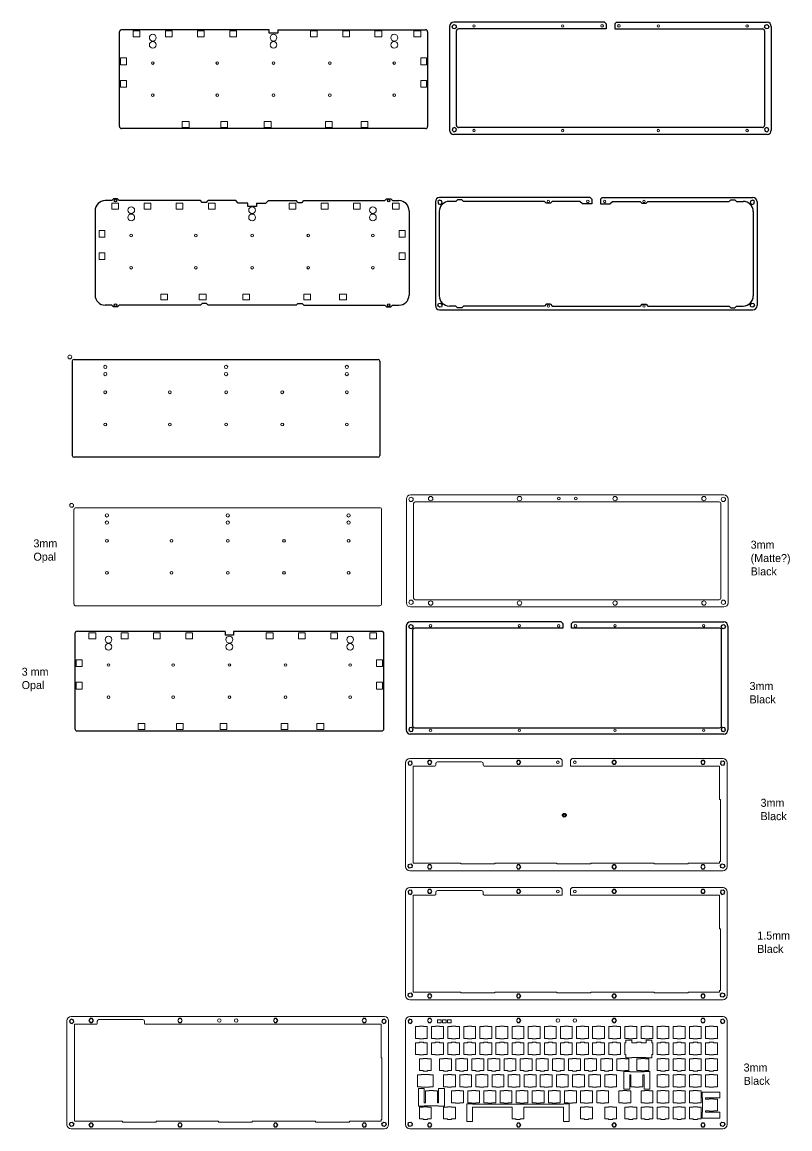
# Model space of a CAD drawing. Header units: millimetres. Extents: x 60 to 3943, y -655 to 1781.
# Drawn here: x 102 to 1010, y 472 to 1781 of the extents above; entities that cross this region are included whole.
import ezdxf

# ---------------------------------------------------------------- set-up
doc = ezdxf.new("R2010")
doc.units = ezdxf.units.MM
doc.header["$MEASUREMENT"] = 0

msp = doc.modelspace()

# ---------------------------------------------------------------- linework, layer by layer
for p, q in [((790.9, 1781.1), (612.7, 1781.1)), ((790.9, 1781.1), (792.9, 1779.1)), ((804.9, 1781.1), (802.9, 1779.1)), ((804.9, 1781.1), (983, 1781.1)), ((217.4, 1657.8), (217.4, 1769.5)), ((394.5, 1772), (219.9, 1772)), ((394.5, 1768), (394.5, 1772)), ((404.5, 1768), (394.5, 1768)), ((404.5, 1772), (579.2, 1772)), ((404.5, 1772), (404.5, 1768)), ((581.7, 1769.5), (581.7, 1657.8)), ((607.7, 1776.1), (607.7, 1653.4)), ((615.7, 1658.9), (615.7, 1770.6)), ((792.9, 1773.1), (618.2, 1773.1)), ((792.9, 1779.1), (792.9, 1773.1)), ((802.9, 1779.1), (802.9, 1773.1)), ((802.9, 1773.1), (977.5, 1773.1)), ((980, 1770.6), (980, 1658.9)), ((988, 1776.1), (988, 1653.4)), ((579.2, 1655.3), (219.9, 1655.3)), ((977.5, 1656.4), (618.2, 1656.4)), ((983, 1648.4), (612.7, 1648.4)), ((210.2, 1572), (208.2, 1570)), ((215.2, 1572), (210.2, 1572)), ((215.2, 1572), (217.2, 1570)), ((533.2, 1572), (531.2, 1570)), ((533.2, 1572), (538.2, 1572)), ((538.2, 1572), (540.2, 1570)), ((774, 1573.6), (595.9, 1573.6)), ((617, 1571.1), (615, 1569.1)), ((622, 1571.1), (617, 1571.1)), ((622, 1571.1), (624, 1569.1)), ((774, 1573.6), (776, 1571.6)), ((776, 1571.6), (776, 1566.1)), ((788, 1573.6), (786, 1571.6)), ((786, 1571.6), (786, 1566.1)), ((788, 1573.6), (966.2, 1573.6)), ((940, 1571.1), (938, 1569.1)), ((940, 1571.1), (945, 1571.1)), ((945, 1571.1), (947, 1569.1)), ((188.5, 1558), (188.5, 1458.4)), ((208.2, 1570), (200.5, 1570)), ((313.2, 1570), (217.2, 1570)), ((315.2, 1568), (313.2, 1570)), ((320.2, 1568), (315.2, 1568)), ((320.2, 1568), (322.2, 1570)), ((354.9, 1570), (322.2, 1570)), ((357.9, 1567), (354.9, 1570)), ((369.2, 1567), (357.9, 1567)), ((369.2, 1563), (369.2, 1567)), ((379.2, 1563), (369.2, 1563)), ((379.2, 1567), (390.4, 1567)), ((379.2, 1567), (379.2, 1563)), ((390.4, 1567), (393.4, 1570)), ((393.4, 1570), (426.2, 1570)), ((428.2, 1568), (426.2, 1570)), ((428.2, 1568), (433.2, 1568)), ((433.2, 1568), (435.2, 1570)), ((435.2, 1570), (531.2, 1570)), ((540.2, 1570), (547.8, 1570)), ((559.8, 1558), (559.8, 1458.4)), ((590.9, 1568.6), (590.9, 1445.9)), ((615, 1569.1), (607.4, 1569.1)), ((720, 1569.1), (624, 1569.1)), ((722, 1567.1), (720, 1569.1)), ((727, 1567.1), (722, 1567.1)), ((727, 1567.1), (729, 1569.1)), ((761.8, 1569.1), (729, 1569.1)), ((764.8, 1566.1), (761.8, 1569.1)), ((776, 1566.1), (764.8, 1566.1)), ((786, 1566.1), (797.3, 1566.1)), ((797.3, 1566.1), (800.3, 1569.1)), ((800.3, 1569.1), (833, 1569.1)), ((835, 1567.1), (833, 1569.1)), ((835, 1567.1), (840, 1567.1)), ((840, 1567.1), (842, 1569.1)), ((842, 1569.1), (938, 1569.1)), ((947, 1569.1), (954.7, 1569.1)), ((971.2, 1568.6), (971.2, 1445.9)), ((595.4, 1557.1), (595.4, 1457.4)), ((966.7, 1557.1), (966.7, 1457.4)), ((208.2, 1446.4), (200.5, 1446.4)), ((210.2, 1444.4), (208.2, 1446.4)), ((215.2, 1444.4), (210.2, 1444.4)), ((215.2, 1444.4), (217.2, 1446.4)), ((313.2, 1446.4), (217.2, 1446.4)), ((315.2, 1448.4), (313.2, 1446.4)), ((320.2, 1448.4), (315.2, 1448.4)), ((320.2, 1448.4), (322.2, 1446.4)), ((426.2, 1446.4), (322.2, 1446.4)), ((428.2, 1448.4), (426.2, 1446.4)), ((428.2, 1448.4), (433.2, 1448.4)), ((433.2, 1448.4), (435.2, 1446.4)), ((435.2, 1446.4), (531.2, 1446.4)), ((533.2, 1444.4), (531.2, 1446.4)), ((533.2, 1444.4), (538.2, 1444.4)), ((538.2, 1444.4), (540.2, 1446.4)), ((540.2, 1446.4), (547.8, 1446.4)), ((595.9, 1440.9), (966.2, 1440.9)), ((615, 1445.4), (607.4, 1445.4)), ((617, 1443.4), (615, 1445.4)), ((622, 1443.4), (617, 1443.4)), ((622, 1443.4), (624, 1445.4)), ((720, 1445.4), (624, 1445.4)), ((722, 1447.4), (720, 1445.4)), ((727, 1447.4), (722, 1447.4)), ((727, 1447.4), (729, 1445.4)), ((729, 1445.4), (833, 1445.4)), ((835, 1447.4), (833, 1445.4)), ((835, 1447.4), (840, 1447.4)), ((840, 1447.4), (842, 1445.4)), ((842, 1445.4), (938, 1445.4)), ((940, 1443.4), (938, 1445.4)), ((940, 1443.4), (945, 1443.4)), ((945, 1443.4), (947, 1445.4)), ((947, 1445.4), (954.7, 1445.4)), ((161.6, 1380.2), (161.6, 1268.6)), ((163.7, 1382.3), (523, 1382.3)), ((525.1, 1380.2), (525.1, 1268.6)), ((523, 1266.5), (163.7, 1266.5)), ((342.3, 1060.7), (167.4, 1060.7)), ((342.3, 1060.7), (342.3, 1056.2)), ((527.2, 1060.7), (352.3, 1060.7)), ((352.3, 1060.7), (352.3, 1056.2)), ((556.5, 1066.8), (556.5, 944.2)), ((739.6, 1071.8), (561.5, 1071.8)), ((564, 1061.8), (564, 949.2)), ((741.6, 1064.3), (566.5, 1064.3)), ((739.6, 1071.8), (741.6, 1069.8)), ((741.6, 1069.8), (741.6, 1064.3)), ((753.6, 1071.8), (751.6, 1069.8)), ((751.6, 1064.3), (751.6, 1069.8)), ((926.8, 1064.3), (751.6, 1064.3)), ((753.6, 1071.8), (931.8, 1071.8)), ((929.3, 949.2), (929.3, 1061.8)), ((936.8, 1066.8), (936.8, 944.2)), ((164.6, 1058), (164.6, 945.8)), ((352.3, 1056.2), (342.3, 1056.2)), ((529.9, 945.8), (529.9, 1058)), ((167.4, 943.1), (527.2, 943.1)), ((566.5, 946.7), (926.8, 946.7)), ((931.8, 939.2), (561.5, 939.2))]:
    msp.add_line(p, q)
at = {"lineweight": 0}
for p, q in [((556.6, 1217.2), (556.6, 1094.6)), ((561.6, 1222.2), (931.9, 1222.2)), ((936.9, 1094.6), (936.9, 1217.2)), ((163.6, 1204.6), (163.6, 1093.1)), ((165.9, 1206.8), (525, 1206.8)), ((527.2, 1204.6), (527.2, 1093.1)), ((565.1, 1211.7), (565.1, 1100.1)), ((567.1, 1213.7), (926.4, 1213.7)), ((928.4, 1211.7), (928.4, 1100.1)), ((165.9, 1090.9), (525, 1090.9)), ((561.6, 1089.6), (931.9, 1089.6)), ((926.4, 1098.1), (567.1, 1098.1)), ((555.6, 905.4), (555.6, 782.7)), ((738.7, 910.4), (560.6, 910.4)), ((591.4, 902.4), (591.4, 904.4)), ((645.4, 906.4), (593.4, 906.4)), ((647.4, 902.4), (647.4, 904.4)), ((740.7, 908.4), (738.7, 910.4)), ((740.7, 901.4), (740.7, 908.4)), ((750.7, 908.4), (752.7, 910.4)), ((750.7, 901.4), (750.7, 908.4)), ((752.7, 910.4), (930.9, 910.4)), ((935.9, 782.7), (935.9, 905.4)), ((564.6, 786.7), (564.6, 901.4)), ((564.6, 901.4), (590.4, 901.4)), ((740.7, 901.4), (648.4, 901.4)), ((750.7, 901.4), (926.9, 901.4)), ((926.9, 861.7), (926.9, 901.4)), ((927.9, 861.7), (926.9, 861.7)), ((927.9, 788.7), (927.9, 861.7)), ((564.6, 786.7), (621.1, 786.7)), ((621.1, 786.7), (621.1, 785.7)), ((621.1, 785.7), (661.1, 785.7)), ((661.1, 785.7), (661.1, 786.7)), ((661.1, 786.7), (734.6, 786.7)), ((734.6, 786.7), (734.6, 785.7)), ((734.6, 785.7), (774.6, 785.7)), ((774.6, 785.7), (774.6, 786.7)), ((774.6, 786.7), (849.6, 786.7)), ((849.6, 786.7), (849.6, 785.7)), ((849.6, 785.7), (889.6, 785.7)), ((889.6, 785.7), (889.6, 786.7)), ((889.6, 786.7), (926.9, 786.7)), ((926.9, 786.7), (926.9, 788.7)), ((926.9, 788.7), (927.9, 788.7)), ((560.6, 777.7), (930.9, 777.7)), ((555.6, 752.7), (555.6, 630.1)), ((738.7, 757.7), (560.6, 757.7)), ((564.6, 634.1), (564.6, 748.7)), ((564.6, 748.7), (590.4, 748.7)), ((591.4, 749.7), (591.4, 752.2)), ((645.4, 754.2), (593.4, 754.2)), ((647.4, 749.7), (647.4, 752.2)), ((740.7, 748.7), (648.4, 748.7)), ((740.7, 755.7), (738.7, 757.7)), ((740.7, 748.7), (740.7, 755.7)), ((750.7, 755.7), (752.7, 757.7)), ((750.7, 748.7), (750.7, 755.7)), ((750.7, 748.7), (926.9, 748.7)), ((752.7, 757.7), (930.9, 757.7)), ((926.9, 709.1), (926.9, 748.7)), ((935.9, 630.1), (935.9, 752.7)), ((927.9, 709.1), (926.9, 709.1)), ((927.9, 636.1), (927.9, 709.1)), ((564.6, 634.1), (621.1, 634.1)), ((621.1, 634.1), (621.1, 633.1)), ((621.1, 633.1), (661.1, 633.1)), ((661.1, 633.1), (661.1, 634.1)), ((661.1, 634.1), (734.6, 634.1)), ((734.6, 634.1), (734.6, 633.1)), ((734.6, 633.1), (774.6, 633.1)), ((774.6, 633.1), (774.6, 634.1)), ((774.6, 634.1), (849.6, 634.1)), ((849.6, 634.1), (849.6, 633.1)), ((849.6, 633.1), (889.6, 633.1)), ((889.6, 633.1), (889.6, 634.1)), ((889.6, 634.1), (926.9, 634.1)), ((926.9, 634.1), (926.9, 636.1)), ((926.9, 636.1), (927.9, 636.1)), ((560.6, 625.1), (930.9, 625.1)), ((160.3, 605.1), (530.6, 605.1)), ((560.6, 605.1), (930.9, 605.1)), ((155.3, 600.1), (155.3, 477.4)), ((164.3, 596.1), (164.3, 481.4)), ((164.3, 596.1), (190.1, 596.1)), ((191.1, 597.1), (191.1, 599.6)), ((245.1, 601.6), (193.1, 601.6)), ((247.1, 597.1), (247.1, 599.6)), ((248.1, 596.1), (526.6, 596.1)), ((526.6, 556.4), (526.6, 596.1)), ((535.6, 600.1), (535.6, 477.4)), ((555.6, 600.1), (555.6, 477.4)), ((935.9, 600.1), (935.9, 477.4)), ((527.6, 556.4), (526.6, 556.4)), ((527.6, 483.4), (527.6, 556.4)), ((762.5, 491.1), (762.5, 490.8)), ((530.6, 472.4), (160.3, 472.4)), ((164.3, 481.4), (220.8, 481.4)), ((220.8, 481.4), (220.8, 480.4)), ((220.8, 480.4), (260.8, 480.4)), ((260.8, 480.4), (260.8, 481.4)), ((260.8, 481.4), (334.3, 481.4)), ((334.3, 481.4), (334.3, 480.4)), ((334.3, 480.4), (374.3, 480.4)), ((374.3, 480.4), (374.3, 481.4)), ((374.3, 481.4), (449.3, 481.4)), ((449.3, 481.4), (449.3, 480.4)), ((449.3, 480.4), (489.3, 480.4)), ((489.3, 480.4), (489.3, 481.4)), ((489.3, 481.4), (526.6, 481.4)), ((526.6, 481.4), (526.6, 483.4)), ((526.6, 483.4), (527.6, 483.4)), ((930.9, 472.4), (560.6, 472.4))]:
    msp.add_line(p, q, dxfattribs=at)
for points in [[(241.5, 1763.8), (233.5, 1763.8), (233.5, 1770.8), (241.5, 1770.8)], [(279.7, 1763.8), (271.7, 1763.8), (271.7, 1770.8), (279.7, 1770.8)], [(317.7, 1763.8), (309.7, 1763.8), (309.7, 1770.8), (317.7, 1770.8)], [(355.9, 1763.8), (347.9, 1763.8), (347.9, 1770.8), (355.9, 1770.8)], [(451.2, 1763.8), (443.2, 1763.8), (443.2, 1770.8), (451.2, 1770.8)], [(489.3, 1763.8), (481.3, 1763.8), (481.3, 1770.8), (489.3, 1770.8)], [(527.4, 1763.8), (519.4, 1763.8), (519.4, 1770.8), (527.4, 1770.8)], [(573.5, 1763.8), (565.5, 1763.8), (565.5, 1770.8), (573.5, 1770.8)], [(225.6, 1738.7), (225.6, 1730.7), (218.6, 1730.7), (218.6, 1738.7)], [(573.5, 1738.7), (573.5, 1730.7), (580.5, 1730.7), (580.5, 1738.7)], [(225.6, 1712.2), (225.6, 1704.2), (218.6, 1704.2), (218.6, 1712.2)], [(573.5, 1712.2), (573.5, 1704.2), (580.5, 1704.2), (580.5, 1712.2)], [(291.7, 1656.5), (299.7, 1656.5), (299.7, 1663.5), (291.7, 1663.5)], [(337.1, 1656.5), (345.1, 1656.5), (345.1, 1663.5), (337.1, 1663.5)], [(388.6, 1656.5), (396.6, 1656.5), (396.6, 1663.5), (388.6, 1663.5)], [(460.8, 1656.5), (468.8, 1656.5), (468.8, 1663.5), (460.8, 1663.5)], [(503.1, 1656.5), (511.1, 1656.5), (511.1, 1663.5), (503.1, 1663.5)], [(216.2, 1559.9), (208.2, 1559.9), (208.2, 1566.9), (216.2, 1566.9)], [(254.4, 1559.9), (246.4, 1559.9), (246.4, 1566.9), (254.4, 1566.9)], [(292.4, 1559.9), (284.4, 1559.9), (284.4, 1566.9), (292.4, 1566.9)], [(330.6, 1559.9), (322.6, 1559.9), (322.6, 1566.9), (330.6, 1566.9)], [(425.9, 1559.9), (417.9, 1559.9), (417.9, 1566.9), (425.9, 1566.9)], [(464, 1559.9), (456, 1559.9), (456, 1566.9), (464, 1566.9)], [(502.1, 1559.9), (494.1, 1559.9), (494.1, 1566.9), (502.1, 1566.9)], [(548.2, 1559.9), (540.2, 1559.9), (540.2, 1566.9), (548.2, 1566.9)], [(200.2, 1534.8), (200.2, 1526.8), (193.2, 1526.8), (193.2, 1534.8)], [(548.1, 1534.8), (548.1, 1526.8), (555.1, 1526.8), (555.1, 1534.8)], [(200.2, 1508.3), (200.2, 1500.3), (193.2, 1500.3), (193.2, 1508.3)], [(548.1, 1508.3), (548.1, 1500.3), (555.1, 1500.3), (555.1, 1508.3)], [(266.3, 1452.6), (274.3, 1452.6), (274.3, 1459.6), (266.3, 1459.6)], [(311.7, 1452.6), (319.7, 1452.6), (319.7, 1459.6), (311.7, 1459.6)], [(363.2, 1452.6), (371.2, 1452.6), (371.2, 1459.6), (363.2, 1459.6)], [(435.4, 1452.6), (443.4, 1452.6), (443.4, 1459.6), (435.4, 1459.6)], [(477.7, 1452.6), (485.7, 1452.6), (485.7, 1459.6), (477.7, 1459.6)], [(189.3, 1052), (181.3, 1052), (181.3, 1059), (189.3, 1059)], [(227.5, 1052), (219.5, 1052), (219.5, 1059), (227.5, 1059)], [(265.5, 1052), (257.5, 1052), (257.5, 1059), (265.5, 1059)], [(303.7, 1052), (295.7, 1052), (295.7, 1059), (303.7, 1059)], [(399, 1052), (391, 1052), (391, 1059), (399, 1059)], [(437.1, 1052), (429.1, 1052), (429.1, 1059), (437.1, 1059)], [(475.2, 1052), (467.2, 1052), (467.2, 1059), (475.2, 1059)], [(521.3, 1052), (513.3, 1052), (513.3, 1059), (521.3, 1059)], [(173.3, 1027), (173.3, 1019), (166.3, 1019), (166.3, 1027)], [(521.2, 1027), (521.2, 1019), (528.2, 1019), (528.2, 1027)], [(173.3, 1000.5), (173.3, 992.5), (166.3, 992.5), (166.3, 1000.5)], [(521.2, 1000.5), (521.2, 992.5), (528.2, 992.5), (528.2, 1000.5)], [(239.4, 944.8), (247.4, 944.8), (247.4, 951.8), (239.4, 951.8)], [(284.8, 944.8), (292.8, 944.8), (292.8, 951.8), (284.8, 951.8)], [(336.3, 944.8), (344.3, 944.8), (344.3, 951.8), (336.3, 951.8)], [(408.5, 944.8), (416.5, 944.8), (416.5, 951.8), (408.5, 951.8)], [(450.8, 944.8), (458.8, 944.8), (458.8, 951.8), (450.8, 951.8)], [(800.9, 903.6), (799.7, 905.9), (800.9, 908.1), (803.5, 908.1), (804.8, 905.9), (803.5, 903.6)], [(800.9, 751), (799.7, 753.2), (800.9, 755.4), (803.5, 755.4), (804.8, 753.2), (803.5, 751)], [(597.7, 601.4), (597.7, 597.9), (593.2, 597.9), (593.2, 601.4)], [(603.6, 601.4), (603.6, 597.9), (599.1, 597.9), (599.1, 601.4)], [(609.5, 601.4), (609.5, 597.9), (605, 597.9), (605, 601.4)], [(846.9, 560.3), (848, 560.3), (848, 574.3), (846.9, 574.3), (846.9, 577.3), (839.9, 577.3), (839.9, 574.3), (838.5, 574.3), (834, 574.3), (834, 574.8), (829, 574.8), (829, 574.3), (824.5, 574.3), (823.1, 574.3), (823.1, 577.3), (816.1, 577.3), (816.1, 574.3), (814.9, 574.3), (814.9, 560.3), (816.1, 560.3), (816.1, 556.3), (823.1, 556.3), (823.1, 556.8), (839.9, 556.8), (839.9, 556.3), (846.9, 556.3)], [(583.9, 536.7), (583.9, 536.2), (588.4, 536.2), (588.4, 522.2), (583.9, 522.2), (583.9, 521.7), (574.2, 521.7), (574.2, 522.2), (569.7, 522.2), (569.7, 536.2), (574.2, 536.2), (574.2, 536.7)], [(813.7, 540.2), (820.7, 540.2), (820.7, 539.7), (837.5, 539.7), (837.5, 540.2), (844.5, 540.2), (844.5, 519.2), (837.5, 519.2), (837.5, 536.2), (836.1, 536.2), (836.1, 522.2), (831.6, 522.2), (831.6, 521.7), (826.6, 521.7), (826.6, 522.2), (822.1, 522.2), (822.1, 536.2), (820.7, 536.2), (820.7, 519.2), (813.7, 519.2)], [(601.6, 499.2), (594.6, 499.2), (594.6, 499.7), (577.8, 499.7), (577.8, 499.2), (570.8, 499.2), (570.8, 520.2), (577.8, 520.2), (577.8, 503.2), (579.2, 503.2), (579.2, 517.2), (583.7, 517.2), (583.7, 517.7), (588.7, 517.7), (588.7, 517.2), (593.2, 517.2), (593.2, 503.2), (594.6, 503.2), (594.6, 520.2), (601.6, 520.2)], [(924.2, 493.6), (919.7, 493.6), (919.7, 493.3), (914.7, 493.3), (914.7, 493.6), (910.2, 493.6), (910.2, 492.2), (927.2, 492.2), (927.2, 485.2), (906.2, 485.2), (906.2, 492.2), (906.7, 492.2), (906.7, 509), (906.2, 509), (906.2, 516), (927.2, 516), (927.2, 509), (910.2, 509), (910.2, 507.6), (914.7, 507.6), (914.7, 507.9), (919.7, 507.9), (919.7, 507.6), (924.2, 507.6), (924.2, 503.1), (924.5, 503.1), (924.5, 498.1), (924.2, 498.1)], [(681.6, 498.1), (634.9, 498.1), (634.9, 481.1), (627.9, 481.1), (627.9, 491.1), (627.9, 502.1), (634.9, 502.1), (634.9, 501.6), (742.2, 501.6), (742.2, 502.1), (749.2, 502.1), (749.2, 491.1), (749.2, 481.1), (742.2, 481.1), (742.2, 498.1), (695.6, 498.1), (695.6, 484.1), (691.1, 484.1), (691.1, 483.6), (686.1, 483.6), (686.1, 484.1), (681.6, 484.1)]]:
    msp.add_lwpolyline(points, close=True, dxfattribs=at)
for points in [[(615.1, 1777.4), (615.7, 1774.9), (613.9, 1773.1), (611.4, 1773.7), (610.7, 1776.3), (612.6, 1778.1), (615.1, 1777.4)], [(984.4, 1773.7), (981.9, 1773.1), (980, 1774.9), (980.7, 1777.4), (983.2, 1778.1), (985, 1776.3), (984.4, 1773.7)], [(611.4, 1655.8), (610.7, 1653.3), (612.6, 1651.4), (615.1, 1652.1), (615.7, 1654.6), (613.9, 1656.4), (611.4, 1655.8)], [(980.7, 1652.1), (983.2, 1651.4), (985, 1653.3), (984.4, 1655.8), (981.9, 1656.4), (980, 1654.6), (980.7, 1652.1)], [(594.5, 1566.2), (597, 1565.6), (598.9, 1567.4), (598.2, 1569.9), (595.7, 1570.6), (593.8, 1568.8), (594.5, 1566.2)], [(963.8, 1569.9), (963.1, 1567.4), (965, 1565.6), (967.5, 1566.2), (968.2, 1568.8), (966.3, 1570.6), (963.8, 1569.9)], [(598.2, 1444.6), (595.7, 1443.9), (593.8, 1445.8), (594.5, 1448.3), (597, 1448.9), (598.9, 1447.1), (598.2, 1444.6)], [(967.5, 1448.3), (968.2, 1445.8), (966.3, 1443.9), (963.8, 1444.6), (963.1, 1447.1), (965, 1448.9), (967.5, 1448.3)], [(563.8, 1068.2), (564.5, 1065.6), (562.6, 1063.8), (560.1, 1064.5), (559.5, 1067), (561.3, 1068.8), (563.8, 1068.2)], [(933.1, 1064.5), (930.6, 1063.8), (928.8, 1065.6), (929.4, 1068.2), (931.9, 1068.8), (933.8, 1067), (933.1, 1064.5)], [(560.1, 946.5), (559.5, 944), (561.3, 942.2), (563.8, 942.8), (564.5, 945.3), (562.6, 947.2), (560.1, 946.5)], [(929.4, 942.8), (931.9, 942.2), (933.8, 944), (933.1, 946.5), (930.6, 947.2), (928.8, 945.3), (929.4, 942.8)], [(559.2, 903), (561.7, 902.4), (563.6, 904.2), (562.9, 906.7), (560.4, 907.4), (558.6, 905.5), (559.2, 903)], [(586.8, 905.9), (585.5, 908.1), (582.9, 908.1), (581.6, 905.9), (582.9, 903.6), (585.5, 903.6), (586.8, 905.9)], [(691.8, 905.9), (690.5, 908.1), (687.9, 908.1), (686.6, 905.9), (687.9, 903.6), (690.5, 903.6), (691.8, 905.9)], [(804.8, 905.9), (803.5, 908.1), (800.9, 908.1), (799.6, 905.9), (800.9, 903.6), (803.5, 903.6), (804.8, 905.9)], [(909.8, 905.9), (908.5, 908.1), (905.9, 908.1), (904.6, 905.9), (905.9, 903.6), (908.5, 903.6), (909.8, 905.9)], [(928.5, 906.7), (927.9, 904.2), (929.7, 902.4), (932.2, 903), (932.9, 905.5), (931, 907.4), (928.5, 906.7)], [(562.9, 781.4), (560.4, 780.7), (558.6, 782.5), (559.2, 785.1), (561.7, 785.7), (563.6, 783.9), (562.9, 781.4)], [(932.2, 785.1), (932.9, 782.5), (931, 780.7), (928.5, 781.4), (927.9, 783.9), (929.7, 785.7), (932.2, 785.1)], [(586.8, 782.2), (585.5, 784.5), (582.9, 784.5), (581.6, 782.2), (582.9, 780), (585.5, 780), (586.8, 782.2)], [(691.8, 782.2), (690.5, 784.5), (687.9, 784.5), (686.6, 782.2), (687.9, 780), (690.5, 780), (691.8, 782.2)], [(804.8, 782.2), (803.5, 784.5), (800.9, 784.5), (799.6, 782.2), (800.9, 780), (803.5, 780), (804.8, 782.2)], [(909.8, 782.2), (908.5, 784.5), (905.9, 784.5), (904.6, 782.2), (905.9, 780), (908.5, 780), (909.8, 782.2)], [(559.2, 750.4), (561.7, 749.7), (563.6, 751.5), (562.9, 754.1), (560.4, 754.7), (558.6, 752.9), (559.2, 750.4)], [(586.8, 753.2), (585.5, 755.5), (582.9, 755.5), (581.6, 753.2), (582.9, 751), (585.5, 751), (586.8, 753.2)], [(691.8, 753.2), (690.5, 755.5), (687.9, 755.5), (686.6, 753.2), (687.9, 751), (690.5, 751), (691.8, 753.2)], [(804.8, 753.2), (803.5, 755.5), (800.9, 755.5), (799.6, 753.2), (800.9, 751), (803.5, 751), (804.8, 753.2)], [(909.8, 753.2), (908.5, 755.5), (905.9, 755.5), (904.6, 753.2), (905.9, 751), (908.5, 751), (909.8, 753.2)], [(928.5, 754.1), (927.9, 751.5), (929.7, 749.7), (932.2, 750.4), (932.9, 752.9), (931, 754.7), (928.5, 754.1)], [(562.9, 628.7), (560.4, 628.1), (558.6, 629.9), (559.2, 632.4), (561.7, 633.1), (563.6, 631.2), (562.9, 628.7)], [(586.8, 629.6), (585.5, 631.8), (582.9, 631.8), (581.6, 629.6), (582.9, 627.3), (585.5, 627.3), (586.8, 629.6)], [(691.8, 629.6), (690.5, 631.8), (687.9, 631.8), (686.6, 629.6), (687.9, 627.3), (690.5, 627.3), (691.8, 629.6)], [(804.8, 629.6), (803.5, 631.8), (800.9, 631.8), (799.6, 629.6), (800.9, 627.3), (803.5, 627.3), (804.8, 629.6)], [(909.8, 629.6), (908.5, 631.8), (905.9, 631.8), (904.6, 629.6), (905.9, 627.3), (908.5, 627.3), (909.8, 629.6)], [(932.2, 632.4), (932.9, 629.9), (931, 628.1), (928.5, 628.7), (927.9, 631.2), (929.7, 633.1), (932.2, 632.4)], [(158.9, 597.7), (161.5, 597.1), (163.3, 598.9), (162.6, 601.4), (160.1, 602.1), (158.3, 600.2), (158.9, 597.7)], [(186.5, 600.6), (185.2, 602.8), (182.6, 602.8), (181.3, 600.6), (182.6, 598.3), (185.2, 598.3), (186.5, 600.6)], [(291.5, 600.6), (290.2, 602.8), (287.6, 602.8), (286.3, 600.6), (287.6, 598.3), (290.2, 598.3), (291.5, 600.6)], [(404.5, 600.6), (403.2, 602.8), (400.6, 602.8), (399.3, 600.6), (400.6, 598.3), (403.2, 598.3), (404.5, 600.6)], [(509.5, 600.6), (508.2, 602.8), (505.6, 602.8), (504.3, 600.6), (505.6, 598.3), (508.2, 598.3), (509.5, 600.6)], [(528.2, 601.4), (527.6, 598.9), (529.4, 597.1), (531.9, 597.7), (532.6, 600.2), (530.8, 602.1), (528.2, 601.4)], [(559.2, 597.7), (561.8, 597.1), (563.6, 598.9), (562.9, 601.4), (560.4, 602.1), (558.6, 600.2), (559.2, 597.7)], [(586.8, 600.6), (585.5, 602.8), (582.9, 602.8), (581.6, 600.6), (582.9, 598.3), (585.5, 598.3), (586.8, 600.6)], [(691.8, 600.6), (690.5, 602.8), (687.9, 602.8), (686.6, 600.6), (687.9, 598.3), (690.5, 598.3), (691.8, 600.6)], [(804.8, 600.6), (803.5, 602.8), (800.9, 602.8), (799.6, 600.6), (800.9, 598.3), (803.5, 598.3), (804.8, 600.6)], [(909.8, 600.6), (908.5, 602.8), (905.9, 602.8), (904.6, 600.6), (905.9, 598.3), (908.5, 598.3), (909.8, 600.6)], [(928.5, 601.4), (927.9, 598.9), (929.7, 597.1), (932.2, 597.7), (932.9, 600.2), (931.1, 602.1), (928.5, 601.4)], [(162.6, 476.1), (160.1, 475.4), (158.3, 477.2), (158.9, 479.8), (161.5, 480.4), (163.3, 478.6), (162.6, 476.1)], [(186.5, 476.9), (185.2, 479.2), (182.6, 479.2), (181.3, 476.9), (182.6, 474.7), (185.2, 474.7), (186.5, 476.9)], [(291.5, 476.9), (290.2, 479.2), (287.6, 479.2), (286.3, 476.9), (287.6, 474.7), (290.2, 474.7), (291.5, 476.9)], [(404.5, 476.9), (403.2, 479.2), (400.6, 479.2), (399.3, 476.9), (400.6, 474.7), (403.2, 474.7), (404.5, 476.9)], [(509.5, 476.9), (508.2, 479.2), (505.6, 479.2), (504.3, 476.9), (505.6, 474.7), (508.2, 474.7), (509.5, 476.9)], [(531.9, 479.8), (532.6, 477.2), (530.8, 475.4), (528.2, 476.1), (527.6, 478.6), (529.4, 480.4), (531.9, 479.8)], [(562.9, 476.1), (560.4, 475.4), (558.6, 477.2), (559.2, 479.8), (561.8, 480.4), (563.6, 478.6), (562.9, 476.1)], [(586.8, 476.9), (585.5, 479.2), (582.9, 479.2), (581.6, 476.9), (582.9, 474.7), (585.5, 474.7), (586.8, 476.9)], [(691.8, 476.9), (690.5, 479.2), (687.9, 479.2), (686.6, 476.9), (687.9, 474.7), (690.5, 474.7), (691.8, 476.9)], [(804.8, 476.9), (803.5, 479.2), (800.9, 479.2), (799.6, 476.9), (800.9, 474.7), (803.5, 474.7), (804.8, 476.9)], [(909.8, 476.9), (908.5, 479.2), (905.9, 479.2), (904.6, 476.9), (905.9, 474.7), (908.5, 474.7), (909.8, 476.9)], [(932.2, 479.8), (932.9, 477.2), (931.1, 475.4), (928.5, 476.1), (927.9, 478.6), (929.7, 480.4), (932.2, 479.8)]]:
    msp.add_lwpolyline(points)
for points in [[(567.3, 593.4), (567.3, 579.4), (571.8, 579.4), (571.8, 578.9), (576.8, 578.9), (576.8, 579.4), (581.3, 579.4), (581.3, 593.4), (576.8, 593.4), (576.8, 593.9), (571.8, 593.9), (571.8, 593.4), (567.3, 593.4)], [(586.3, 593.4), (586.3, 579.4), (590.8, 579.4), (590.8, 578.9), (595.8, 578.9), (595.8, 579.4), (600.3, 579.4), (600.3, 593.4), (595.8, 593.4), (595.8, 593.9), (590.8, 593.9), (590.8, 593.4), (586.3, 593.4)], [(605.4, 593.4), (605.4, 579.4), (609.9, 579.4), (609.9, 578.9), (614.9, 578.9), (614.9, 579.4), (619.4, 579.4), (619.4, 593.4), (614.9, 593.4), (614.9, 593.9), (609.9, 593.9), (609.9, 593.4), (605.4, 593.4)], [(624.4, 593.4), (624.4, 579.4), (628.9, 579.4), (628.9, 578.9), (633.9, 578.9), (633.9, 579.4), (638.4, 579.4), (638.4, 593.4), (633.9, 593.4), (633.9, 593.9), (628.9, 593.9), (628.9, 593.4), (624.4, 593.4)], [(643.5, 593.4), (643.5, 579.4), (648, 579.4), (648, 578.9), (653, 578.9), (653, 579.4), (657.5, 579.4), (657.5, 593.4), (653, 593.4), (653, 593.9), (648, 593.9), (648, 593.4), (643.5, 593.4)], [(662.5, 593.4), (662.5, 579.4), (667, 579.4), (667, 578.9), (672, 578.9), (672, 579.4), (676.5, 579.4), (676.5, 593.4), (672, 593.4), (672, 593.9), (667, 593.9), (667, 593.4), (662.5, 593.4)], [(681.6, 593.4), (681.6, 579.4), (686.1, 579.4), (686.1, 578.9), (691.1, 578.9), (691.1, 579.4), (695.6, 579.4), (695.6, 593.4), (691.1, 593.4), (691.1, 593.9), (686.1, 593.9), (686.1, 593.4), (681.6, 593.4)], [(700.6, 593.4), (700.6, 579.4), (705.1, 579.4), (705.1, 578.9), (710.1, 578.9), (710.1, 579.4), (714.6, 579.4), (714.6, 593.4), (710.1, 593.4), (710.1, 593.9), (705.1, 593.9), (705.1, 593.4), (700.6, 593.4)], [(719.7, 593.4), (719.7, 579.4), (724.2, 579.4), (724.2, 578.9), (729.2, 578.9), (729.2, 579.4), (733.7, 579.4), (733.7, 593.4), (729.2, 593.4), (729.2, 593.9), (724.2, 593.9), (724.2, 593.4), (719.7, 593.4)], [(738.7, 593.4), (738.7, 579.4), (743.2, 579.4), (743.2, 578.9), (748.2, 578.9), (748.2, 579.4), (752.7, 579.4), (752.7, 593.4), (748.2, 593.4), (748.2, 593.9), (743.2, 593.9), (743.2, 593.4), (738.7, 593.4)], [(757.8, 593.4), (757.8, 579.4), (762.3, 579.4), (762.3, 578.9), (767.3, 578.9), (767.3, 579.4), (771.8, 579.4), (771.8, 593.4), (767.3, 593.4), (767.3, 593.9), (762.3, 593.9), (762.3, 593.4), (757.8, 593.4)], [(776.8, 593.4), (776.8, 579.4), (781.3, 579.4), (781.3, 578.9), (786.3, 578.9), (786.3, 579.4), (790.8, 579.4), (790.8, 593.4), (786.3, 593.4), (786.3, 593.9), (781.3, 593.9), (781.3, 593.4), (776.8, 593.4)], [(795.9, 593.4), (795.9, 579.4), (800.4, 579.4), (800.4, 578.9), (805.4, 578.9), (805.4, 579.4), (809.9, 579.4), (809.9, 593.4), (805.4, 593.4), (805.4, 593.9), (800.4, 593.9), (800.4, 593.4), (795.9, 593.4)], [(814.9, 593.4), (814.9, 579.4), (819.4, 579.4), (819.4, 578.9), (824.4, 578.9), (824.4, 579.4), (828.9, 579.4), (828.9, 593.4), (824.4, 593.4), (824.4, 593.9), (819.4, 593.9), (819.4, 593.4), (814.9, 593.4)], [(834, 593.4), (834, 579.4), (838.5, 579.4), (838.5, 578.9), (843.5, 578.9), (843.5, 579.4), (848, 579.4), (848, 593.4), (843.5, 593.4), (843.5, 593.9), (838.5, 593.9), (838.5, 593.4), (834, 593.4)], [(853, 593.4), (853, 579.4), (857.5, 579.4), (857.5, 578.9), (862.5, 578.9), (862.5, 579.4), (867, 579.4), (867, 593.4), (862.5, 593.4), (862.5, 593.9), (857.5, 593.9), (857.5, 593.4), (853, 593.4)], [(872.1, 593.4), (872.1, 579.4), (876.6, 579.4), (876.6, 578.9), (881.6, 578.9), (881.6, 579.4), (886.1, 579.4), (886.1, 593.4), (881.6, 593.4), (881.6, 593.9), (876.6, 593.9), (876.6, 593.4), (872.1, 593.4)], [(891.1, 593.4), (891.1, 579.4), (895.6, 579.4), (895.6, 578.9), (900.6, 578.9), (900.6, 579.4), (905.1, 579.4), (905.1, 593.4), (900.6, 593.4), (900.6, 593.9), (895.6, 593.9), (895.6, 593.4), (891.1, 593.4)], [(910.2, 593.4), (910.2, 579.4), (914.7, 579.4), (914.7, 578.9), (919.7, 578.9), (919.7, 579.4), (924.2, 579.4), (924.2, 593.4), (919.7, 593.4), (919.7, 593.9), (914.7, 593.9), (914.7, 593.4), (910.2, 593.4)], [(567.3, 574.3), (567.3, 560.3), (571.8, 560.3), (571.8, 559.8), (576.8, 559.8), (576.8, 560.3), (581.3, 560.3), (581.3, 574.3), (576.8, 574.3), (576.8, 574.8), (571.8, 574.8), (571.8, 574.3), (567.3, 574.3)], [(586.3, 574.3), (586.3, 560.3), (590.8, 560.3), (590.8, 559.8), (595.8, 559.8), (595.8, 560.3), (600.3, 560.3), (600.3, 574.3), (595.8, 574.3), (595.8, 574.8), (590.8, 574.8), (590.8, 574.3), (586.3, 574.3)], [(605.4, 574.3), (605.4, 560.3), (609.9, 560.3), (609.9, 559.8), (614.9, 559.8), (614.9, 560.3), (619.4, 560.3), (619.4, 574.3), (614.9, 574.3), (614.9, 574.8), (609.9, 574.8), (609.9, 574.3), (605.4, 574.3)], [(624.4, 574.3), (624.4, 560.3), (628.9, 560.3), (628.9, 559.8), (633.9, 559.8), (633.9, 560.3), (638.4, 560.3), (638.4, 574.3), (633.9, 574.3), (633.9, 574.8), (628.9, 574.8), (628.9, 574.3), (624.4, 574.3)], [(643.5, 574.3), (643.5, 560.3), (648, 560.3), (648, 559.8), (653, 559.8), (653, 560.3), (657.5, 560.3), (657.5, 574.3), (653, 574.3), (653, 574.8), (648, 574.8), (648, 574.3), (643.5, 574.3)], [(662.5, 574.3), (662.5, 560.3), (667, 560.3), (667, 559.8), (672, 559.8), (672, 560.3), (676.5, 560.3), (676.5, 574.3), (672, 574.3), (672, 574.8), (667, 574.8), (667, 574.3), (662.5, 574.3)], [(681.6, 574.3), (681.6, 560.3), (686.1, 560.3), (686.1, 559.8), (691.1, 559.8), (691.1, 560.3), (695.6, 560.3), (695.6, 574.3), (691.1, 574.3), (691.1, 574.8), (686.1, 574.8), (686.1, 574.3), (681.6, 574.3)], [(700.6, 574.3), (700.6, 560.3), (705.1, 560.3), (705.1, 559.8), (710.1, 559.8), (710.1, 560.3), (714.6, 560.3), (714.6, 574.3), (710.1, 574.3), (710.1, 574.8), (705.1, 574.8), (705.1, 574.3), (700.6, 574.3)], [(719.7, 574.3), (719.7, 560.3), (724.2, 560.3), (724.2, 559.8), (729.2, 559.8), (729.2, 560.3), (733.7, 560.3), (733.7, 574.3), (729.2, 574.3), (729.2, 574.8), (724.2, 574.8), (724.2, 574.3), (719.7, 574.3)], [(738.7, 574.3), (738.7, 560.3), (743.2, 560.3), (743.2, 559.8), (748.2, 559.8), (748.2, 560.3), (752.7, 560.3), (752.7, 574.3), (748.2, 574.3), (748.2, 574.8), (743.2, 574.8), (743.2, 574.3), (738.7, 574.3)], [(757.8, 574.3), (757.8, 560.3), (762.3, 560.3), (762.3, 559.8), (767.3, 559.8), (767.3, 560.3), (771.8, 560.3), (771.8, 574.3), (767.3, 574.3), (767.3, 574.8), (762.3, 574.8), (762.3, 574.3), (757.8, 574.3)], [(776.8, 574.3), (776.8, 560.3), (781.3, 560.3), (781.3, 559.8), (786.3, 559.8), (786.3, 560.3), (790.8, 560.3), (790.8, 574.3), (786.3, 574.3), (786.3, 574.8), (781.3, 574.8), (781.3, 574.3), (776.8, 574.3)], [(795.9, 574.3), (795.9, 560.3), (800.4, 560.3), (800.4, 559.8), (805.4, 559.8), (805.4, 560.3), (809.9, 560.3), (809.9, 574.3), (805.4, 574.3), (805.4, 574.8), (800.4, 574.8), (800.4, 574.3), (795.9, 574.3)], [(853, 574.3), (853, 560.3), (857.5, 560.3), (857.5, 559.8), (862.5, 559.8), (862.5, 560.3), (867, 560.3), (867, 574.3), (862.5, 574.3), (862.5, 574.8), (857.5, 574.8), (857.5, 574.3), (853, 574.3)], [(872.1, 574.3), (872.1, 560.3), (876.6, 560.3), (876.6, 559.8), (881.6, 559.8), (881.6, 560.3), (886.1, 560.3), (886.1, 574.3), (881.6, 574.3), (881.6, 574.8), (876.6, 574.8), (876.6, 574.3), (872.1, 574.3)], [(891.1, 574.3), (891.1, 560.3), (895.6, 560.3), (895.6, 559.8), (900.6, 559.8), (900.6, 560.3), (905.1, 560.3), (905.1, 574.3), (900.6, 574.3), (900.6, 574.8), (895.6, 574.8), (895.6, 574.3), (891.1, 574.3)], [(910.2, 574.3), (910.2, 560.3), (914.7, 560.3), (914.7, 559.8), (919.7, 559.8), (919.7, 560.3), (924.2, 560.3), (924.2, 574.3), (919.7, 574.3), (919.7, 574.8), (914.7, 574.8), (914.7, 574.3), (910.2, 574.3)], [(572, 555.3), (572, 541.3), (576.5, 541.3), (576.5, 540.8), (581.5, 540.8), (581.5, 541.3), (586, 541.3), (586, 555.3), (581.5, 555.3), (581.5, 555.8), (576.5, 555.8), (576.5, 555.3), (572, 555.3)], [(595.9, 555.3), (595.9, 541.3), (600.4, 541.3), (600.4, 540.8), (605.4, 540.8), (605.4, 541.3), (609.9, 541.3), (609.9, 555.3), (605.4, 555.3), (605.4, 555.8), (600.4, 555.8), (600.4, 555.3), (595.9, 555.3)], [(614.9, 555.3), (614.9, 541.3), (619.4, 541.3), (619.4, 540.8), (624.4, 540.8), (624.4, 541.3), (628.9, 541.3), (628.9, 555.3), (624.4, 555.3), (624.4, 555.8), (619.4, 555.8), (619.4, 555.3), (614.9, 555.3)], [(634, 555.3), (634, 541.3), (638.5, 541.3), (638.5, 540.8), (643.5, 540.8), (643.5, 541.3), (648, 541.3), (648, 555.3), (643.5, 555.3), (643.5, 555.8), (638.5, 555.8), (638.5, 555.3), (634, 555.3)], [(653, 555.3), (653, 541.3), (657.5, 541.3), (657.5, 540.8), (662.5, 540.8), (662.5, 541.3), (667, 541.3), (667, 555.3), (662.5, 555.3), (662.5, 555.8), (657.5, 555.8), (657.5, 555.3), (653, 555.3)], [(672.1, 555.3), (672.1, 541.3), (676.6, 541.3), (676.6, 540.8), (681.6, 540.8), (681.6, 541.3), (686.1, 541.3), (686.1, 555.3), (681.6, 555.3), (681.6, 555.8), (676.6, 555.8), (676.6, 555.3), (672.1, 555.3)], [(691.1, 555.3), (691.1, 541.3), (695.6, 541.3), (695.6, 540.8), (700.6, 540.8), (700.6, 541.3), (705.1, 541.3), (705.1, 555.3), (700.6, 555.3), (700.6, 555.8), (695.6, 555.8), (695.6, 555.3), (691.1, 555.3)], [(710.2, 555.3), (710.2, 541.3), (714.7, 541.3), (714.7, 540.8), (719.7, 540.8), (719.7, 541.3), (724.2, 541.3), (724.2, 555.3), (719.7, 555.3), (719.7, 555.8), (714.7, 555.8), (714.7, 555.3), (710.2, 555.3)], [(729.2, 555.3), (729.2, 541.3), (733.7, 541.3), (733.7, 540.8), (738.7, 540.8), (738.7, 541.3), (743.2, 541.3), (743.2, 555.3), (738.7, 555.3), (738.7, 555.8), (733.7, 555.8), (733.7, 555.3), (729.2, 555.3)], [(748.3, 555.3), (748.3, 541.3), (752.8, 541.3), (752.8, 540.8), (757.8, 540.8), (757.8, 541.3), (762.3, 541.3), (762.3, 555.3), (757.8, 555.3), (757.8, 555.8), (752.8, 555.8), (752.8, 555.3), (748.3, 555.3)], [(767.3, 555.3), (767.3, 541.3), (771.8, 541.3), (771.8, 540.8), (776.8, 540.8), (776.8, 541.3), (781.3, 541.3), (781.3, 555.3), (776.8, 555.3), (776.8, 555.8), (771.8, 555.8), (771.8, 555.3), (767.3, 555.3)], [(786.4, 555.3), (786.4, 541.3), (790.9, 541.3), (790.9, 540.8), (795.9, 540.8), (795.9, 541.3), (800.4, 541.3), (800.4, 555.3), (795.9, 555.3), (795.9, 555.8), (790.9, 555.8), (790.9, 555.3), (786.4, 555.3)], [(819.4, 541.3), (819.4, 555.3), (814.9, 555.3), (814.9, 555.8), (809.9, 555.8), (809.9, 555.3), (805.4, 555.3), (805.4, 541.3), (809.9, 541.3), (809.9, 541), (814.9, 541), (814.9, 541.3), (819.4, 541.3)], [(843.2, 541.3), (843.2, 555.3), (838.7, 555.3), (838.7, 555.8), (833.7, 555.8), (833.7, 555.3), (829.2, 555.3), (829.2, 541.3), (833.7, 541.3), (833.7, 541), (838.7, 541), (838.7, 541.3), (843.2, 541.3)], [(853, 555.3), (853, 541.3), (857.5, 541.3), (857.5, 540.8), (862.5, 540.8), (862.5, 541.3), (867, 541.3), (867, 555.3), (862.5, 555.3), (862.5, 555.8), (857.5, 555.8), (857.5, 555.3), (853, 555.3)], [(872.1, 555.3), (872.1, 541.3), (876.6, 541.3), (876.6, 540.8), (881.6, 540.8), (881.6, 541.3), (886.1, 541.3), (886.1, 555.3), (881.6, 555.3), (881.6, 555.8), (876.6, 555.8), (876.6, 555.3), (872.1, 555.3)], [(891.1, 555.3), (891.1, 541.3), (895.6, 541.3), (895.6, 540.8), (900.6, 540.8), (900.6, 541.3), (905.1, 541.3), (905.1, 555.3), (900.6, 555.3), (900.6, 555.8), (895.6, 555.8), (895.6, 555.3), (891.1, 555.3)], [(910.2, 555.3), (910.2, 541.3), (914.7, 541.3), (914.7, 540.8), (919.7, 540.8), (919.7, 541.3), (924.2, 541.3), (924.2, 555.3), (919.7, 555.3), (919.7, 555.8), (914.7, 555.8), (914.7, 555.3), (910.2, 555.3)], [(600.6, 536.2), (600.6, 522.2), (605.1, 522.2), (605.1, 521.7), (610.1, 521.7), (610.1, 522.2), (614.6, 522.2), (614.6, 536.2), (610.1, 536.2), (610.1, 536.7), (605.1, 536.7), (605.1, 536.2), (600.6, 536.2)], [(619.7, 536.2), (619.7, 522.2), (624.2, 522.2), (624.2, 521.7), (629.2, 521.7), (629.2, 522.2), (633.7, 522.2), (633.7, 536.2), (629.2, 536.2), (629.2, 536.7), (624.2, 536.7), (624.2, 536.2), (619.7, 536.2)], [(638.7, 536.2), (638.7, 522.2), (643.2, 522.2), (643.2, 521.7), (648.2, 521.7), (648.2, 522.2), (652.7, 522.2), (652.7, 536.2), (648.2, 536.2), (648.2, 536.7), (643.2, 536.7), (643.2, 536.2), (638.7, 536.2)], [(657.8, 536.2), (657.8, 522.2), (662.3, 522.2), (662.3, 521.7), (667.3, 521.7), (667.3, 522.2), (671.8, 522.2), (671.8, 536.2), (667.3, 536.2), (667.3, 536.7), (662.3, 536.7), (662.3, 536.2), (657.8, 536.2)], [(676.8, 536.2), (676.8, 522.2), (681.3, 522.2), (681.3, 521.7), (686.3, 521.7), (686.3, 522.2), (690.8, 522.2), (690.8, 536.2), (686.3, 536.2), (686.3, 536.7), (681.3, 536.7), (681.3, 536.2), (676.8, 536.2)], [(695.9, 536.2), (695.9, 522.2), (700.4, 522.2), (700.4, 521.7), (705.4, 521.7), (705.4, 522.2), (709.9, 522.2), (709.9, 536.2), (705.4, 536.2), (705.4, 536.7), (700.4, 536.7), (700.4, 536.2), (695.9, 536.2)], [(714.9, 536.2), (714.9, 522.2), (719.4, 522.2), (719.4, 521.7), (724.4, 521.7), (724.4, 522.2), (728.9, 522.2), (728.9, 536.2), (724.4, 536.2), (724.4, 536.7), (719.4, 536.7), (719.4, 536.2), (714.9, 536.2)], [(734, 536.2), (734, 522.2), (738.5, 522.2), (738.5, 521.7), (743.5, 521.7), (743.5, 522.2), (748, 522.2), (748, 536.2), (743.5, 536.2), (743.5, 536.7), (738.5, 536.7), (738.5, 536.2), (734, 536.2)], [(753, 536.2), (753, 522.2), (757.5, 522.2), (757.5, 521.7), (762.5, 521.7), (762.5, 522.2), (767, 522.2), (767, 536.2), (762.5, 536.2), (762.5, 536.7), (757.5, 536.7), (757.5, 536.2), (753, 536.2)], [(772.1, 536.2), (772.1, 522.2), (776.6, 522.2), (776.6, 521.7), (781.6, 521.7), (781.6, 522.2), (786.1, 522.2), (786.1, 536.2), (781.6, 536.2), (781.6, 536.7), (776.6, 536.7), (776.6, 536.2), (772.1, 536.2)], [(791.1, 536.2), (791.1, 522.2), (795.6, 522.2), (795.6, 521.7), (800.6, 521.7), (800.6, 522.2), (805.1, 522.2), (805.1, 536.2), (800.6, 536.2), (800.6, 536.7), (795.6, 536.7), (795.6, 536.2), (791.1, 536.2)], [(853, 536.2), (853, 522.2), (857.5, 522.2), (857.5, 521.7), (862.5, 521.7), (862.5, 522.2), (867, 522.2), (867, 536.2), (862.5, 536.2), (862.5, 536.7), (857.5, 536.7), (857.5, 536.2), (853, 536.2)], [(872.1, 536.2), (872.1, 522.2), (876.6, 522.2), (876.6, 521.7), (881.6, 521.7), (881.6, 522.2), (886.1, 522.2), (886.1, 536.2), (881.6, 536.2), (881.6, 536.7), (876.6, 536.7), (876.6, 536.2), (872.1, 536.2)], [(891.1, 536.2), (891.1, 522.2), (895.6, 522.2), (895.6, 521.7), (900.6, 521.7), (900.6, 522.2), (905.1, 522.2), (905.1, 536.2), (900.6, 536.2), (900.6, 536.7), (895.6, 536.7), (895.6, 536.2), (891.1, 536.2)], [(910.2, 536.2), (910.2, 522.2), (914.7, 522.2), (914.7, 521.7), (919.7, 521.7), (919.7, 522.2), (924.2, 522.2), (924.2, 536.2), (919.7, 536.2), (919.7, 536.7), (914.7, 536.7), (914.7, 536.2), (910.2, 536.2)], [(610.1, 517.2), (610.1, 503.2), (614.6, 503.2), (614.6, 502.7), (619.6, 502.7), (619.6, 503.2), (624.1, 503.2), (624.1, 517.2), (619.6, 517.2), (619.6, 517.7), (614.6, 517.7), (614.6, 517.2), (610.1, 517.2)], [(629.2, 503.2), (629.2, 517.2), (633.7, 517.2), (633.7, 517.7), (638.7, 517.7), (638.7, 517.2), (643.2, 517.2), (643.2, 503.2), (638.7, 503.2), (638.7, 502.9), (633.7, 502.9), (633.7, 503.2), (629.2, 503.2)], [(648.2, 517.2), (648.2, 503.2), (652.7, 503.2), (652.7, 502.7), (657.7, 502.7), (657.7, 503.2), (662.2, 503.2), (662.2, 517.2), (657.7, 517.2), (657.7, 517.7), (652.7, 517.7), (652.7, 517.2), (648.2, 517.2)], [(667.3, 517.2), (667.3, 503.2), (671.8, 503.2), (671.8, 502.7), (676.8, 502.7), (676.8, 503.2), (681.3, 503.2), (681.3, 517.2), (676.8, 517.2), (676.8, 517.7), (671.8, 517.7), (671.8, 517.2), (667.3, 517.2)], [(686.3, 517.2), (686.3, 503.2), (690.8, 503.2), (690.8, 502.7), (695.8, 502.7), (695.8, 503.2), (700.3, 503.2), (700.3, 517.2), (695.8, 517.2), (695.8, 517.7), (690.8, 517.7), (690.8, 517.2), (686.3, 517.2)], [(705.4, 517.2), (705.4, 503.2), (709.9, 503.2), (709.9, 502.7), (714.9, 502.7), (714.9, 503.2), (719.4, 503.2), (719.4, 517.2), (714.9, 517.2), (714.9, 517.7), (709.9, 517.7), (709.9, 517.2), (705.4, 517.2)], [(724.4, 517.2), (724.4, 503.2), (728.9, 503.2), (728.9, 502.7), (733.9, 502.7), (733.9, 503.2), (738.4, 503.2), (738.4, 517.2), (733.9, 517.2), (733.9, 517.7), (728.9, 517.7), (728.9, 517.2), (724.4, 517.2)], [(743.5, 503.2), (743.5, 517.2), (748, 517.2), (748, 517.7), (753, 517.7), (753, 517.2), (757.5, 517.2), (757.5, 503.2), (753, 503.2), (753, 502.9), (748, 502.9), (748, 503.2), (743.5, 503.2)], [(762.5, 517.2), (762.5, 503.2), (767, 503.2), (767, 502.7), (772, 502.7), (772, 503.2), (776.5, 503.2), (776.5, 517.2), (772, 517.2), (772, 517.7), (767, 517.7), (767, 517.2), (762.5, 517.2)], [(781.6, 517.2), (781.6, 503.2), (786.1, 503.2), (786.1, 502.7), (791.1, 502.7), (791.1, 503.2), (795.6, 503.2), (795.6, 517.2), (791.1, 517.2), (791.1, 517.7), (786.1, 517.7), (786.1, 517.2), (781.6, 517.2)], [(807.8, 517.2), (807.8, 503.2), (812.3, 503.2), (812.3, 502.7), (817.3, 502.7), (817.3, 503.2), (821.8, 503.2), (821.8, 517.2), (817.3, 517.2), (817.3, 517.7), (812.3, 517.7), (812.3, 517.2), (807.8, 517.2)], [(834, 517.2), (834, 503.2), (838.5, 503.2), (838.5, 502.7), (843.5, 502.7), (843.5, 503.2), (848, 503.2), (848, 517.2), (843.5, 517.2), (843.5, 517.7), (838.5, 517.7), (838.5, 517.2), (834, 517.2)], [(853, 517.2), (853, 503.2), (857.5, 503.2), (857.5, 502.7), (862.5, 502.7), (862.5, 503.2), (867, 503.2), (867, 517.2), (862.5, 517.2), (862.5, 517.7), (857.5, 517.7), (857.5, 517.2), (853, 517.2)], [(872.1, 517.2), (872.1, 503.2), (876.6, 503.2), (876.6, 502.7), (881.6, 502.7), (881.6, 503.2), (886.1, 503.2), (886.1, 517.2), (881.6, 517.2), (881.6, 517.7), (876.6, 517.7), (876.6, 517.2), (872.1, 517.2)], [(891.1, 517.2), (891.1, 503.2), (895.6, 503.2), (895.6, 502.7), (900.6, 502.7), (900.6, 503.2), (905.1, 503.2), (905.1, 517.2), (900.6, 517.2), (900.6, 517.7), (895.6, 517.7), (895.6, 517.2), (891.1, 517.2)], [(572, 498.1), (572, 484.1), (576.5, 484.1), (576.5, 483.6), (581.5, 483.6), (581.5, 484.1), (586, 484.1), (586, 498.1), (581.5, 498.1), (581.5, 498.4), (576.5, 498.4), (576.5, 498.1), (572, 498.1)], [(600.6, 498.1), (600.6, 484.1), (605.1, 484.1), (605.1, 483.6), (610.1, 483.6), (610.1, 484.1), (614.6, 484.1), (614.6, 498.1), (610.1, 498.1), (610.1, 498.6), (605.1, 498.6), (605.1, 498.1), (600.6, 498.1)], [(762.5, 498.1), (762.5, 484.1), (767, 484.1), (767, 483.6), (772, 483.6), (772, 484.1), (776.5, 484.1), (776.5, 498.1), (772, 498.1), (772, 498.6), (767, 498.6), (767, 498.1), (762.5, 498.1)], [(791.1, 498.1), (791.1, 484.1), (795.6, 484.1), (795.6, 483.6), (800.6, 483.6), (800.6, 484.1), (805.1, 484.1), (805.1, 498.1), (800.6, 498.1), (800.6, 498.6), (795.6, 498.6), (795.6, 498.1), (791.1, 498.1)], [(814.9, 498.1), (814.9, 484.1), (819.4, 484.1), (819.4, 483.6), (824.4, 483.6), (824.4, 484.1), (828.9, 484.1), (828.9, 498.1), (824.4, 498.1), (824.4, 498.6), (819.4, 498.6), (819.4, 498.1), (814.9, 498.1)], [(834, 498.1), (834, 484.1), (838.5, 484.1), (838.5, 483.6), (843.5, 483.6), (843.5, 484.1), (848, 484.1), (848, 498.1), (843.5, 498.1), (843.5, 498.6), (838.5, 498.6), (838.5, 498.1), (834, 498.1)], [(853, 498.1), (853, 484.1), (857.5, 484.1), (857.5, 483.6), (862.5, 483.6), (862.5, 484.1), (867, 484.1), (867, 498.1), (862.5, 498.1), (862.5, 498.6), (857.5, 498.6), (857.5, 498.1), (853, 498.1)], [(872.1, 498.1), (872.1, 484.1), (876.6, 484.1), (876.6, 483.6), (881.6, 483.6), (881.6, 484.1), (886.1, 484.1), (886.1, 498.1), (881.6, 498.1), (881.6, 498.6), (876.6, 498.6), (876.6, 498.1), (872.1, 498.1)], [(891.1, 498.1), (891.1, 484.1), (895.6, 484.1), (895.6, 483.6), (900.6, 483.6), (900.6, 484.1), (905.1, 484.1), (905.1, 498.1), (900.6, 498.1), (900.6, 498.6), (895.6, 498.6), (895.6, 498.1), (891.1, 498.1)]]:
    msp.add_lwpolyline(points, dxfattribs=at)
for centre, radius in [((636.4, 1776.6), 1.45), ((741.4, 1776.6), 1.45), ((787.9, 1776.6), 1.55), ((807.9, 1776.6), 1.55), ((854.4, 1776.6), 1.45), ((959.4, 1776.6), 1.45), ((256.7, 1762.7), 4), ((256.7, 1754.2), 4), ((399.5, 1762.7), 4), ((399.5, 1754.2), 4), ((542.3, 1762.7), 4), ((542.3, 1754.2), 4), ((256.7, 1732.7), 1.55), ((333, 1732.7), 1.55), ((399.5, 1732.7), 1.55), ((466, 1732.7), 1.55), ((542.3, 1732.7), 1.55), ((256.7, 1694.7), 1.55), ((333, 1694.7), 1.55), ((399.5, 1694.7), 1.55), ((466, 1694.7), 1.55), ((542.3, 1694.7), 1.55), ((636.4, 1652.9), 1.45), ((741.4, 1652.9), 1.45), ((854.4, 1652.9), 1.45), ((959.4, 1652.9), 1.45), ((724.5, 1569.1), 1.45), ((771, 1569.1), 1.55), ((791, 1569.1), 1.55), ((837.5, 1569.1), 1.45), ((231.3, 1558.7), 4), ((374.2, 1558.7), 4), ((517, 1558.7), 4), ((231.3, 1550.2), 4), ((374.2, 1550.2), 4), ((517, 1550.2), 4), ((231.3, 1528.7), 1.55), ((307.7, 1528.7), 1.55), ((374.2, 1528.7), 1.55), ((440.6, 1528.7), 1.55), ((517, 1528.7), 1.55), ((231.3, 1490.7), 1.55), ((307.7, 1490.7), 1.55), ((374.2, 1490.7), 1.55), ((440.6, 1490.7), 1.55), ((517, 1490.7), 1.55), ((724.5, 1445.4), 1.45), ((837.5, 1445.4), 1.45), ((158.7, 1385.2), 2.25), ((200.6, 1373.4), 1.9), ((343.4, 1373.4), 1.9), ((486.2, 1373.4), 1.9), ((200.6, 1364.9), 1.9), ((343.4, 1364.9), 1.9), ((486.2, 1364.9), 1.9), ((200.6, 1343.4), 1.65), ((276.9, 1343.4), 1.65), ((343.4, 1343.4), 1.65), ((409.9, 1343.4), 1.65), ((486.2, 1343.4), 1.65), ((200.6, 1305.4), 1.65), ((276.9, 1305.4), 1.65), ((343.4, 1305.4), 1.65), ((409.9, 1305.4), 1.65), ((486.2, 1305.4), 1.65), ((562.1, 1216.7), 2.6), ((585.3, 1217.7), 2.6), ((690.3, 1217.7), 2.6), ((736.8, 1217.7), 1.65), ((756.8, 1217.7), 1.65), ((803.3, 1217.7), 2.6), ((908.3, 1217.7), 2.6), ((931.4, 1216.7), 2.6), ((160.8, 1209.7), 2.25), ((202.6, 1197.8), 1.95), ((202.6, 1189.3), 1.95), ((345.4, 1197.8), 1.95), ((345.4, 1189.3), 1.95), ((488.3, 1197.8), 1.95), ((488.3, 1189.3), 1.95), ((202.6, 1167.8), 1.65), ((279, 1167.8), 1.65), ((345.4, 1167.8), 1.65), ((411.9, 1167.8), 1.65), ((488.3, 1167.8), 1.65), ((202.6, 1129.8), 1.65), ((279, 1129.8), 1.65), ((345.4, 1129.8), 1.65), ((411.9, 1129.8), 1.65), ((488.3, 1129.8), 1.65), ((562.1, 1095.1), 2.6), ((585.3, 1094.1), 2.6), ((690.3, 1094.1), 2.6), ((803.3, 1094.1), 2.6), ((908.3, 1094.1), 2.6), ((931.4, 1095.1), 2.6), ((585.1, 1067.3), 1.45), ((690.1, 1067.3), 1.45), ((736.6, 1067.3), 1.55), ((756.6, 1067.3), 1.55), ((803.1, 1067.3), 1.45), ((908.1, 1067.3), 1.45), ((204.4, 1050.9), 4), ((347.3, 1050.9), 4), ((490.1, 1050.9), 4), ((204.4, 1042.4), 4), ((347.3, 1042.4), 4), ((490.1, 1042.4), 4), ((204.4, 1020.9), 1.55), ((280.8, 1020.9), 1.55), ((347.3, 1020.9), 1.55), ((413.7, 1020.9), 1.55), ((490.1, 1020.9), 1.55), ((204.4, 982.9), 1.55), ((280.8, 982.9), 1.55), ((347.3, 982.9), 1.55), ((413.7, 982.9), 1.55), ((490.1, 982.9), 1.55), ((585.1, 943.7), 1.45), ((690.1, 943.7), 1.45), ((803.1, 943.7), 1.45), ((908.1, 943.7), 1.45), ((735.7, 905.9), 1.55), ((755.7, 905.9), 1.55), ((735.7, 753.2), 1.55), ((755.7, 753.2), 1.55), ((335.4, 600.6), 2.1), ((355.4, 600.6), 2.1), ((735.7, 600.6), 2.1), ((755.7, 600.6), 2.1)]:
    msp.add_circle(centre, radius, dxfattribs=at)
for centre, radius in [((212.7, 1570), 1.45), ((535.7, 1570), 1.45), ((212.7, 1446.4), 1.45), ((535.7, 1446.4), 1.45), ((743.3, 843.3), 2.2), ((743.3, 843.3), 1.45)]:
    msp.add_circle(centre, radius)
for centre, radius, start, end in [((612.7, 1776.1), 5, 90, 180), ((983, 1776.1), 5, 0, 90), ((219.9, 1769.5), 2.5, 90, 180), ((579.2, 1769.5), 2.5, 0, 90), ((618.2, 1770.6), 2.5, 90, 180), ((977.5, 1770.6), 2.5, 0, 90), ((219.9, 1657.8), 2.5, 180, 270), ((579.2, 1657.8), 2.5, 270, 0), ((612.7, 1653.4), 5, 180, 270), ((618.2, 1658.9), 2.5, 180, 270), ((977.5, 1658.9), 2.5, 270, 0), ((983, 1653.4), 5, 270, 0), ((595.9, 1568.6), 5, 90, 180), ((966.2, 1568.6), 5, 0, 90), ((200.5, 1558), 12, 90, 180), ((547.8, 1558), 12, 0, 90), ((607.4, 1557.1), 12, 90, 180), ((954.7, 1557.1), 12, 0, 90), ((200.5, 1458.4), 12, 180, 270), ((547.8, 1458.4), 12, 270, 0), ((607.4, 1457.4), 12, 180, 270), ((954.7, 1457.4), 12, 270, 0), ((595.9, 1445.9), 5, 180, 270), ((966.2, 1445.9), 5, 270, 0), ((164, 1379.9), 2.4, 96.7397, 173.2603), ((522.8, 1379.9), 2.4, 6.7397, 83.2603), ((164, 1268.9), 2.4, 186.7397, 263.2603), ((522.8, 1268.9), 2.4, 276.7397, 353.2603), ((167.4, 1058), 2.75, 90, 180), ((527.2, 1058), 2.75, 0, 90), ((561.5, 1066.8), 5, 90, 180), ((566.5, 1061.8), 2.5, 90, 180), ((926.8, 1061.8), 2.5, 0, 90), ((931.8, 1066.8), 5, 0, 90), ((167.4, 945.8), 2.75, 180, 270), ((527.2, 945.8), 2.75, 270, 0), ((561.5, 944.2), 5, 180, 270), ((566.5, 949.2), 2.5, 180, 270), ((926.8, 949.2), 2.5, 270, 0), ((931.8, 944.2), 5, 270, 0)]:
    msp.add_arc(centre, radius, start, end)
for centre, radius, start, end in [((561.6, 1217.2), 5, 90, 180), ((931.9, 1217.2), 5, 0, 90), ((165.9, 1204.6), 2.25, 90, 180), ((525, 1204.6), 2.25, 0, 90), ((567.1, 1211.7), 2, 90, 180), ((926.4, 1211.7), 2, 0, 90), ((567.1, 1100.1), 2, 180, 270), ((926.4, 1100.1), 2, 270, 0), ((165.9, 1093.1), 2.25, 180, 270), ((525, 1093.1), 2.28, 273.2538, 356.7462), ((561.6, 1094.6), 5, 180, 270), ((931.9, 1094.6), 5, 270, 0), ((560.6, 905.4), 5, 90, 180), ((593.4, 904.4), 2, 90, 180), ((645.4, 904.4), 2, 360, 90), ((930.9, 905.4), 5, 0, 90), ((590.4, 902.4), 1, 270, 0), ((648.4, 902.4), 1, 180, 270), ((560.6, 782.7), 5, 180, 270), ((930.9, 782.7), 5, 270, 0), ((560.6, 752.7), 5, 90, 180), ((590.4, 749.7), 1, 270, 0), ((593.4, 752.2), 2, 90, 180), ((645.4, 752.2), 2, 360, 90), ((648.4, 749.7), 1, 180, 270), ((930.9, 752.7), 5, 0, 90), ((560.6, 630.1), 5, 180, 270), ((930.9, 630.1), 5, 270, 0), ((160.3, 600.1), 5, 90, 180), ((530.6, 600.1), 5, 0, 90), ((560.6, 600.1), 5, 90, 180), ((930.9, 600.1), 5, 0, 90), ((190.1, 597.1), 1, 270, 0), ((193.1, 599.6), 2, 90, 180), ((245.1, 599.6), 2, 360, 90), ((248.1, 597.1), 1, 180, 270), ((160.3, 477.4), 5, 180, 270), ((530.6, 477.4), 5, 270, 0), ((560.6, 477.4), 5, 180, 270), ((930.9, 477.4), 5, 270, 0)]:
    msp.add_arc(centre, radius, start, end, dxfattribs=at)

# ---------------------------------------------------------------- texts
at = {"lineweight": 0, "attachment_point": 1}
for s, insert, char_height in [('3mm Opal', (115.7, 1169.5), 9.47), ('3mm\\P(Matte?) Black', (963.6, 1167.9), 9.467), ('3 mm Opal', (101.8, 1017.7), 9.47), ('3mm Black', (962.3, 1000.8), 9.47), ('3mm Black', (975.3, 862.7), 9.47), ('1.5mm Black', (971.4, 705.7), 9.467), ('3mm Black', (955.3, 549.7), 9.47)]:
    msp.add_mtext_dynamic_manual_height_columns(s, width=41.628, gutter_width=1, heights=[0], dxfattribs=dict(at, insert=insert, char_height=char_height))

doc.saveas('drawing.dxf')
